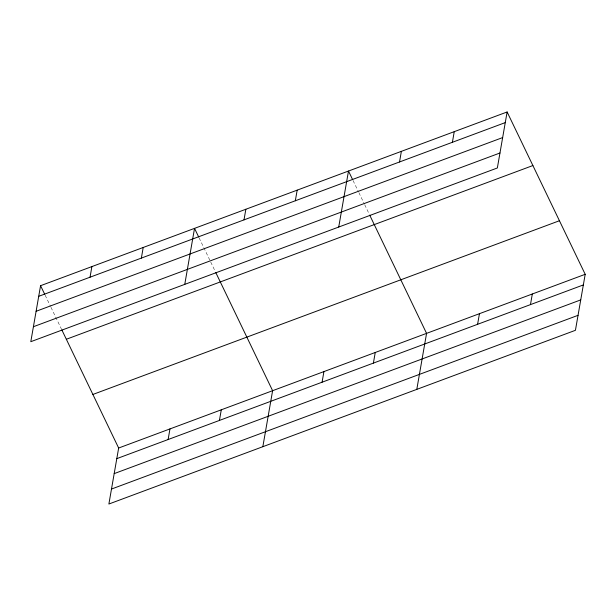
<?xml version="1.0" encoding="UTF-8"?>
<svg xmlns="http://www.w3.org/2000/svg" width="616" height="616" viewBox="0 0 616 616"><rect width="100%" height="100%" fill="white"/><g stroke="black" fill="none" stroke-linecap="round" stroke-linejoin="round"><path stroke-width="0.46" stroke-dasharray="3.08 2.31" d="M353.068 180.542L358.474 191.776M358.889 192.639L364.287 203.873M364.703 204.735L369.277 214.245M199.107 237.868L210.325 261.199M210.741 262.062L215.315 271.571M45.145 295.195L50.551 306.429M50.966 307.292L61.354 328.89"/><path stroke-width="0.92" d="M40.571 285.693L30.8 341.695L497.351 167.976L507.122 111.973L40.571 285.693L44.729 294.332M90.044 277.208L91.892 266.582M141.364 258.096L143.212 247.478M61.769 329.76L118.649 448.025L108.878 504.027L575.429 330.307L585.2 274.305L507.122 111.973M184.761 284.369L194.533 228.367L198.691 237.006M168.114 439.539L169.97 428.913M244.005 219.881L245.853 209.255M219.435 420.428L221.29 409.802M295.326 200.77L297.174 190.151M262.84 446.7L272.611 390.698L215.731 272.434M338.723 227.042L348.494 171.04L352.652 179.679M322.076 382.213L323.931 371.587M399.522 161.977L401.37 151.351M373.396 363.101L375.252 352.475M452.398 142.288L454.246 131.662M416.801 389.374L426.572 333.372L369.692 215.107M477.593 324.301L479.448 313.683M530.468 304.62L532.324 293.994M38.723 296.311L505.274 122.599M36.105 311.288L502.656 137.576M33.41 326.719L499.961 152.999M66.336 339.262L532.886 165.542M92.885 394.456L559.436 220.736M118.649 448.025L585.2 274.305M116.794 458.643L583.344 284.931M114.183 473.619L580.734 299.9M111.488 489.05L578.039 315.33"/></g></svg>
